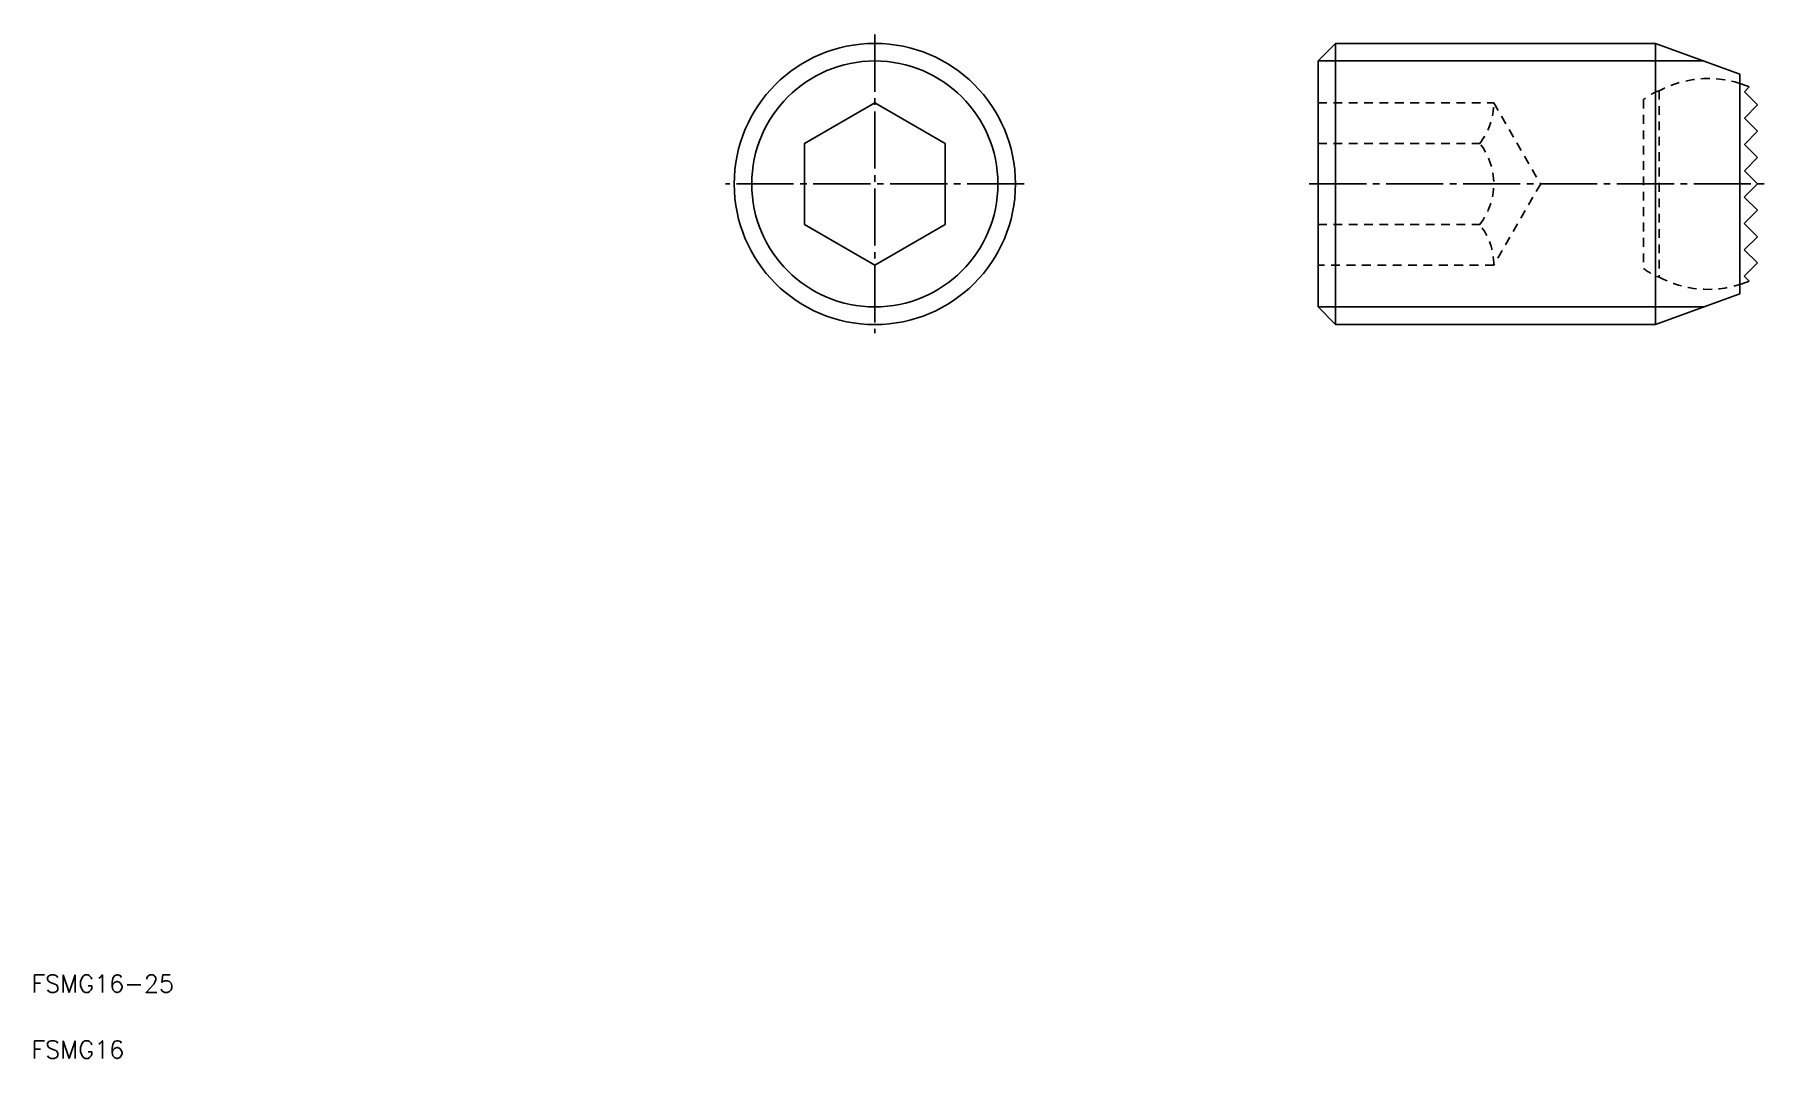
# Model space of a CAD drawing. Extents: x 2.7 to 101.2, y 2.5 to 60.8.
import ezdxf

# ---------------------------------------------------------------- set-up
doc = ezdxf.new("R2010")
doc.units = 0
doc.header["$LTSCALE"] = 0.25
doc.linetypes.add('CENTER', pattern=[17.5, 13, -1.5, 1.5, -1.5])
doc.linetypes.add('DASHED', pattern=[3.5, 2, -1.5])
doc.layers.get('0').update_dxf_attribs({"linetype": 'CONTINUOUS'})
doc.layers.add('CENTER', color=1, linetype='CENTER')
doc.styles.get("Standard").update_dxf_attribs({"font": 'txt.shx'})

msp = doc.modelspace()

# ---------------------------------------------------------------- linework, layer by layer
for p, q in [((75.67392, 59.264433), (76.67392, 60.264433)), ((76.67392, 60.264433), (94.86892, 60.264433)), ((76.67392, 60.264433), (76.67392, 44.264433)), ((94.86892, 44.264433), (94.86892, 60.264433)), ((94.86892, 60.264433), (99.67792, 58.514433)), ((75.67392, 59.264433), (75.67392, 45.264433)), ((99.67792, 58.514433), (99.67792, 46.014433)), ((99.92592, 57.515933), (100.20392, 57.793833)), ((100.67392, 56.761433), (99.92592, 57.515933)), ((99.92792, 56.014433), (100.67392, 56.761433)), ((100.67792, 55.264433), (99.92792, 56.014433)), ((99.92792, 54.514433), (100.67792, 55.264433)), ((77.974045, 54.573833), (77.974045, 54.573933)), ((80.27417, 54.573833), (80.27427, 54.573833)), ((100.67792, 53.764433), (99.92792, 54.514433)), ((99.92592, 53.012933), (100.67792, 53.764433)), ((100.67392, 52.264433), (99.92392, 51.514433)), ((100.67392, 52.264433), (99.92592, 53.012933)), ((99.92392, 51.514433), (100.67392, 50.764433)), ((100.67392, 50.764433), (99.92392, 50.014433)), ((99.92392, 50.014433), (100.67792, 49.261433)), ((100.67792, 49.261433), (99.92392, 48.514433)), ((99.92392, 48.514433), (100.67792, 47.767533)), ((100.67792, 47.767533), (99.92392, 47.014433)), ((99.92392, 47.014433), (100.20392, 46.735133)), ((99.67792, 46.014433), (94.86892, 44.264433)), ((75.67392, 45.264433), (76.67392, 44.264433)), ((94.86892, 44.264433), (76.67392, 44.264433))]:
    msp.add_line(p, q)
at = {"color": 3}
for p, q in [((75.67392, 59.264433), (97.61692, 59.264433)), ((97.61692, 45.264433), (75.67392, 45.264433))]:
    msp.add_line(p, q, dxfattribs=at)
at = {"color": 3, "linetype": 'DASHED'}
for p, q in [((95.07392, 57.571033), (95.07392, 46.957833)), ((75.67392, 56.883233), (85.67442, 56.883233)), ((85.67442, 56.883233), (88.34042, 52.264433)), ((94.19792, 57.066433), (94.19792, 47.462433)), ((75.67392, 54.573833), (84.87442, 54.573833)), ((88.34042, 52.264433), (85.67442, 47.645633)), ((75.67392, 49.955033), (84.87442, 49.955033)), ((85.67442, 47.645633), (75.67392, 47.645633))]:
    msp.add_line(p, q, dxfattribs=at)
msp.add_lwpolyline([(46.46392, 49.954433), (50.46392, 47.645433), (54.46392, 49.954433), (54.46392, 54.573433), (50.46392, 56.882433), (46.46392, 54.573433), (46.46392, 49.954433)])
msp.add_circle((50.46392, 52.264433), 8)
at = {"color": 3}
msp.add_circle((50.46392, 52.264433), 7, dxfattribs=at)
at = {"color": 3, "linetype": 'DASHED'}
for centre, radius, start, end in [((97.87392, 52.264433), 6, 72.512106, 117.817999), ((96.12292, 54.733733), 3.025, 110.28899, 129.543007), ((81.94392, 56.882133), 3.73, 321.768972, 0), ((81.94062, 52.264433), 3.73333, 321.787021, 38.213076), ((81.94392, 47.646833), 3.73, 0, 38.230781), ((96.12292, 49.795133), 3.025, 230.456975, 249.710993), ((97.87392, 52.264433), 6, 242.181983, 287.487991)]:
    msp.add_arc(centre, radius, start, end, dxfattribs=at)
for start, end in [(67.155581, 72.512106), (287.487991, 292.844)]:
    msp.add_arc((97.87392, 52.264433), 6, start, end)
at = {"layer": 'CENTER'}
for p, q in [((50.46392, 60.764433), (50.46392, 43.764433)), ((58.96392, 52.264433), (41.96392, 52.264433)), ((75.17392, 52.264433), (101.17792, 52.264433))]:
    msp.add_line(p, q, dxfattribs=at)

# ---------------------------------------------------------------- texts
for s, p in [('FSMG16-25', (2.5, 6.25)), ('FSMG16', (2.5, 2.5))]:
    msp.add_text(s, height=1).set_placement(p)

doc.saveas('drawing.dxf')
